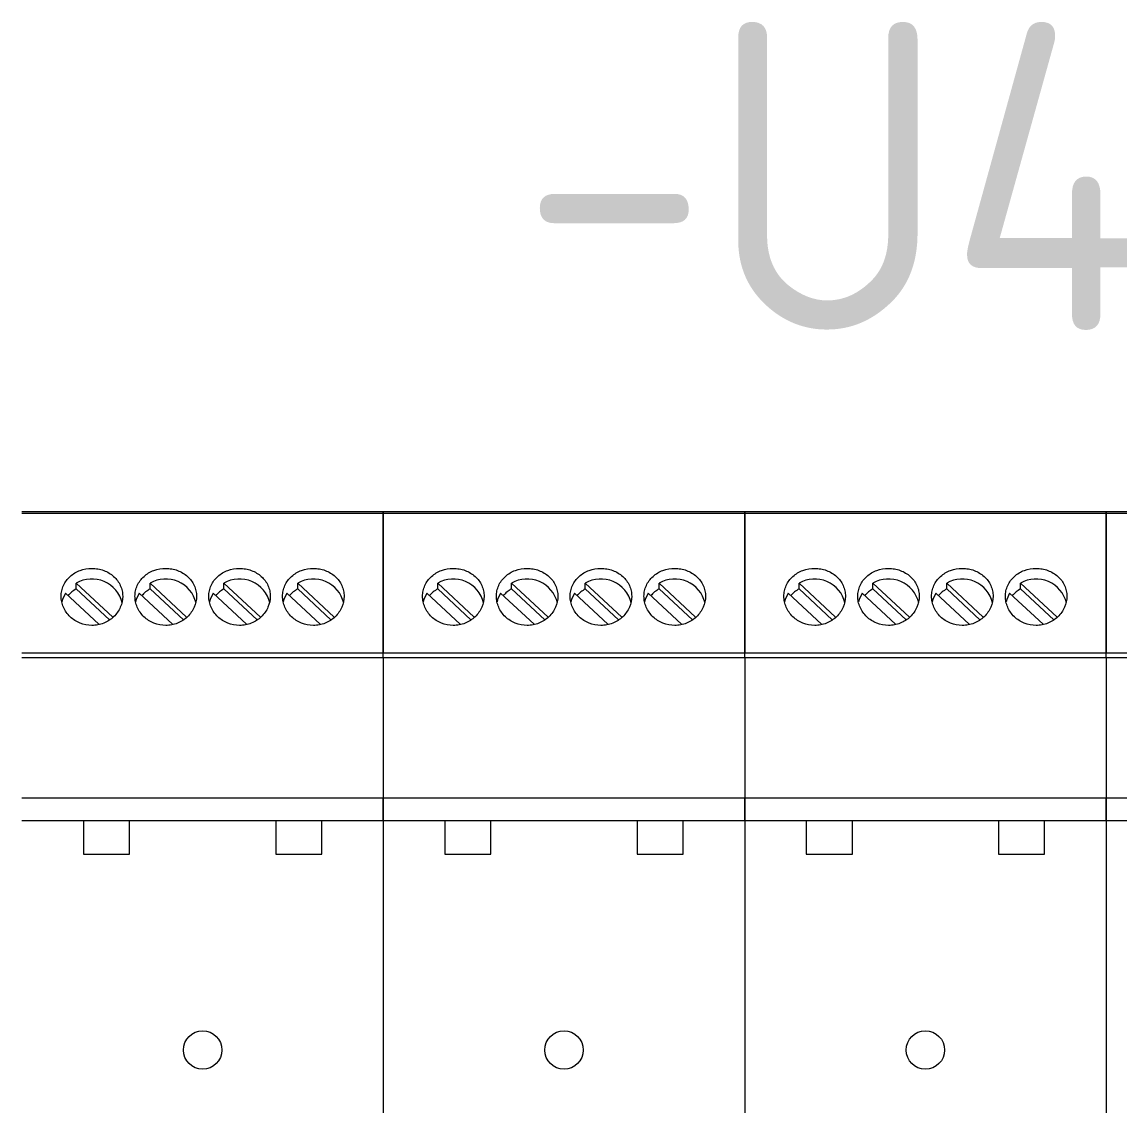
# Model space of a CAD drawing. Header units: millimetres. Extents: x 4137 to 6698, y 1400 to 3585.
# Drawn here: x 5303.6 to 5375, y 2507.2 to 2577.6 of the extents above; entities that cross this region are included whole.
import ezdxf
from ezdxf.enums import TextEntityAlignment as Align

# ---------------------------------------------------------------- set-up
doc = ezdxf.new("R2010")
doc.units = ezdxf.units.MM
doc.layers.add('000-PI-Oprema', color=30, linetype='Continuous', lineweight=5)
doc.styles.add('PI0', font='isocpeur.ttf', dxfattribs={"width": 0.9})

msp = doc.modelspace()

# ---------------------------------------------------------------- linework, layer by layer
at = {"layer": '000-PI-Oprema', "color": 0, "linetype": 'ByBlock', "lineweight": 0}
for p, q in [((5327.145, 2545.778), (5303.645, 2545.778)), ((5303.645, 2545.678), (5327.145, 2545.678)), ((5327.145, 2545.778), (5327.145, 2545.678)), ((5350.645, 2545.778), (5327.145, 2545.778)), ((5327.145, 2545.678), (5327.145, 2545.778)), ((5327.145, 2545.678), (5327.145, 2536.578)), ((5327.145, 2536.578), (5327.145, 2545.678)), ((5327.145, 2545.678), (5350.645, 2545.678)), ((5350.645, 2545.778), (5350.645, 2545.678)), ((5374.145, 2545.778), (5350.645, 2545.778)), ((5350.645, 2545.678), (5350.645, 2545.778)), ((5350.645, 2545.678), (5350.645, 2536.578)), ((5350.645, 2536.578), (5350.645, 2545.678)), ((5350.645, 2545.678), (5374.145, 2545.678)), ((5374.145, 2545.778), (5374.145, 2545.678)), ((5397.645, 2545.778), (5374.145, 2545.778)), ((5374.145, 2545.678), (5374.145, 2545.778)), ((5374.145, 2545.678), (5374.145, 2536.578)), ((5374.145, 2536.578), (5374.145, 2545.678)), ((5374.145, 2545.678), (5397.645, 2545.678)), ((5307.179, 2540.752), (5307.179, 2541.127)), ((5309.555, 2538.924), (5307.179, 2541.127)), ((5309.34, 2538.749), (5307.179, 2540.752)), ((5311.979, 2540.752), (5311.979, 2541.127)), ((5314.355, 2538.924), (5311.979, 2541.127)), ((5314.14, 2538.749), (5311.979, 2540.752)), ((5316.779, 2540.752), (5316.779, 2541.127)), ((5319.155, 2538.924), (5316.779, 2541.127)), ((5318.94, 2538.749), (5316.779, 2540.752)), ((5321.579, 2540.752), (5321.579, 2541.127)), ((5323.955, 2538.924), (5321.579, 2541.127)), ((5323.74, 2538.749), (5321.579, 2540.752)), ((5330.679, 2540.752), (5330.679, 2541.127)), ((5333.055, 2538.924), (5330.679, 2541.127)), ((5332.84, 2538.749), (5330.679, 2540.752)), ((5335.479, 2540.752), (5335.479, 2541.127)), ((5337.855, 2538.924), (5335.479, 2541.127)), ((5337.64, 2538.749), (5335.479, 2540.752)), ((5340.279, 2540.752), (5340.279, 2541.127)), ((5342.655, 2538.924), (5340.279, 2541.127)), ((5342.44, 2538.749), (5340.279, 2540.752)), ((5345.079, 2540.752), (5345.079, 2541.127)), ((5347.455, 2538.924), (5345.079, 2541.127)), ((5347.24, 2538.749), (5345.079, 2540.752)), ((5354.179, 2540.752), (5354.179, 2541.127)), ((5356.555, 2538.924), (5354.179, 2541.127)), ((5356.34, 2538.749), (5354.179, 2540.752)), ((5358.979, 2540.752), (5358.979, 2541.127)), ((5361.355, 2538.924), (5358.979, 2541.127)), ((5361.14, 2538.749), (5358.979, 2540.752)), ((5363.779, 2540.752), (5363.779, 2541.127)), ((5366.155, 2538.924), (5363.779, 2541.127)), ((5365.94, 2538.749), (5363.779, 2540.752)), ((5368.579, 2540.752), (5368.579, 2541.127)), ((5370.955, 2538.924), (5368.579, 2541.127)), ((5370.74, 2538.749), (5368.579, 2540.752)), ((5306.472, 2540.471), (5308.644, 2538.457)), ((5311.272, 2540.471), (5313.444, 2538.457)), ((5316.072, 2540.471), (5318.244, 2538.457)), ((5320.872, 2540.471), (5323.044, 2538.457)), ((5329.972, 2540.471), (5332.144, 2538.457)), ((5334.772, 2540.471), (5336.944, 2538.457)), ((5339.572, 2540.471), (5341.744, 2538.457)), ((5344.372, 2540.471), (5346.544, 2538.457)), ((5353.472, 2540.471), (5355.644, 2538.457)), ((5358.272, 2540.471), (5360.444, 2538.457)), ((5363.072, 2540.471), (5365.244, 2538.457)), ((5367.872, 2540.471), (5370.044, 2538.457)), ((5327.145, 2536.578), (5303.645, 2536.578)), ((5327.145, 2536.278), (5303.645, 2536.278)), ((5327.145, 2536.278), (5327.145, 2536.578)), ((5350.645, 2536.578), (5327.145, 2536.578)), ((5327.145, 2536.278), (5327.145, 2536.578)), ((5327.145, 2536.278), (5327.145, 2527.172)), ((5350.645, 2536.278), (5327.145, 2536.278)), ((5327.145, 2536.278), (5327.145, 2527.172)), ((5350.645, 2536.278), (5350.645, 2536.578)), ((5374.145, 2536.578), (5350.645, 2536.578)), ((5350.645, 2536.278), (5350.645, 2536.578)), ((5350.645, 2536.278), (5350.645, 2527.172)), ((5374.145, 2536.278), (5350.645, 2536.278)), ((5350.645, 2536.278), (5350.645, 2527.172)), ((5374.145, 2536.278), (5374.145, 2536.578)), ((5397.645, 2536.578), (5374.145, 2536.578)), ((5374.145, 2536.278), (5374.145, 2536.578)), ((5374.145, 2536.278), (5374.145, 2527.172)), ((5397.645, 2536.278), (5374.145, 2536.278)), ((5374.145, 2536.278), (5374.145, 2527.172)), ((5303.645, 2527.172), (5327.145, 2527.172)), ((5327.145, 2527.172), (5327.145, 2525.704)), ((5327.145, 2527.172), (5350.645, 2527.172)), ((5327.145, 2525.704), (5327.145, 2527.172)), ((5350.645, 2527.172), (5350.645, 2525.704)), ((5350.645, 2527.172), (5374.145, 2527.172)), ((5350.645, 2525.704), (5350.645, 2527.172)), ((5374.145, 2527.172), (5374.145, 2525.704)), ((5374.145, 2527.172), (5397.645, 2527.172)), ((5374.145, 2525.704), (5374.145, 2527.172)), ((5303.645, 2525.704), (5307.645, 2525.704)), ((5307.645, 2525.704), (5307.645, 2523.504)), ((5307.645, 2525.704), (5310.645, 2525.704)), ((5310.645, 2523.504), (5310.645, 2525.704)), ((5310.645, 2525.704), (5320.145, 2525.704)), ((5320.145, 2525.704), (5320.145, 2523.504)), ((5320.145, 2525.704), (5323.145, 2525.704)), ((5323.145, 2523.504), (5323.145, 2525.704)), ((5323.145, 2525.704), (5327.145, 2525.704)), ((5327.145, 2525.704), (5327.145, 2446.278)), ((5327.145, 2525.704), (5327.145, 2446.278)), ((5327.145, 2525.704), (5331.145, 2525.704)), ((5331.145, 2525.704), (5331.145, 2523.504)), ((5331.145, 2525.704), (5334.145, 2525.704)), ((5334.145, 2523.504), (5334.145, 2525.704)), ((5334.145, 2525.704), (5343.645, 2525.704)), ((5343.645, 2525.704), (5343.645, 2523.504)), ((5343.645, 2525.704), (5346.645, 2525.704)), ((5346.645, 2523.504), (5346.645, 2525.704)), ((5346.645, 2525.704), (5350.645, 2525.704)), ((5350.645, 2525.704), (5350.645, 2446.278)), ((5350.645, 2525.704), (5350.645, 2446.278)), ((5350.645, 2525.704), (5354.645, 2525.704)), ((5354.645, 2525.704), (5354.645, 2523.504)), ((5354.645, 2525.704), (5357.645, 2525.704)), ((5357.645, 2523.504), (5357.645, 2525.704)), ((5357.645, 2525.704), (5367.145, 2525.704)), ((5367.145, 2525.704), (5367.145, 2523.504)), ((5367.145, 2525.704), (5370.145, 2525.704)), ((5370.145, 2523.504), (5370.145, 2525.704)), ((5370.145, 2525.704), (5374.145, 2525.704)), ((5374.145, 2525.704), (5374.145, 2446.278)), ((5374.145, 2525.704), (5374.145, 2446.278)), ((5374.145, 2525.704), (5378.145, 2525.704)), ((5307.645, 2523.504), (5310.645, 2523.504)), ((5320.145, 2523.504), (5323.145, 2523.504)), ((5331.145, 2523.504), (5334.145, 2523.504)), ((5343.645, 2523.504), (5346.645, 2523.504)), ((5354.645, 2523.504), (5357.645, 2523.504)), ((5367.145, 2523.504), (5370.145, 2523.504))]:
    msp.add_line(p, q, dxfattribs=at)
at = {"layer": '000-PI-Oprema', "color": 0, "linetype": 'ByBlock', "lineweight": 0, "flags": 128}
for points in [[(5306.472, 2540.471), (5306.28, 2540.065), (5306.238, 2539.914)], [(5311.272, 2540.471), (5311.08, 2540.065), (5311.038, 2539.914)], [(5316.072, 2540.471), (5315.88, 2540.065), (5315.838, 2539.914)], [(5320.872, 2540.471), (5320.68, 2540.065), (5320.638, 2539.914)], [(5329.972, 2540.471), (5329.78, 2540.065), (5329.738, 2539.914)], [(5334.772, 2540.471), (5334.58, 2540.065), (5334.538, 2539.914)], [(5339.572, 2540.471), (5339.38, 2540.065), (5339.338, 2539.914)], [(5344.372, 2540.471), (5344.18, 2540.065), (5344.138, 2539.914)], [(5353.472, 2540.471), (5353.28, 2540.065), (5353.238, 2539.914)], [(5358.272, 2540.471), (5358.08, 2540.065), (5358.038, 2539.914)], [(5363.072, 2540.471), (5362.88, 2540.065), (5362.838, 2539.914)], [(5367.872, 2540.471), (5367.68, 2540.065), (5367.638, 2539.914)]]:
    msp.add_lwpolyline(points, dxfattribs=at)
at = {"layer": '000-PI-Oprema', "color": 0, "linetype": 'ByBlock', "lineweight": 0, "ltscale": 0.25}
for centre in [(5315.395, 2510.778), (5338.895, 2510.778), (5362.395, 2510.778)]:
    msp.add_circle(centre, 1.25, dxfattribs=at)
at = {"layer": '000-PI-Oprema', "color": 0, "linetype": 'ByBlock', "lineweight": 0}
for centre, radius, start, end in [((5308.198, 2539.379), 2.023, 13.40006, 120.22754), ((5312.998, 2539.379), 2.023, 13.40006, 120.22754), ((5317.798, 2539.379), 2.023, 13.40006, 120.22754), ((5322.598, 2539.379), 2.023, 13.40006, 120.22754), ((5331.698, 2539.379), 2.023, 13.40006, 120.22754), ((5336.498, 2539.379), 2.023, 13.40006, 120.22754), ((5341.298, 2539.379), 2.023, 13.40006, 120.22754), ((5346.098, 2539.379), 2.023, 13.40006, 120.22754), ((5355.198, 2539.379), 2.023, 13.40006, 120.22754), ((5359.998, 2539.379), 2.023, 13.40006, 120.22754), ((5364.798, 2539.379), 2.023, 13.40006, 120.22754), ((5369.598, 2539.379), 2.023, 13.40006, 120.22754), ((5308.117, 2539.027), 1.964, 118.52592, 138.89397), ((5312.917, 2539.027), 1.964, 118.52592, 138.89397), ((5317.717, 2539.027), 1.964, 118.52592, 138.89397), ((5322.517, 2539.027), 1.964, 118.52592, 138.89397), ((5331.617, 2539.027), 1.964, 118.52592, 138.89397), ((5336.417, 2539.027), 1.964, 118.52592, 138.89397), ((5341.217, 2539.027), 1.964, 118.52592, 138.89397), ((5346.017, 2539.027), 1.964, 118.52592, 138.89397), ((5355.117, 2539.027), 1.964, 118.52592, 138.89397), ((5359.917, 2539.027), 1.964, 118.52592, 138.89397), ((5364.717, 2539.027), 1.964, 118.52592, 138.89397), ((5369.517, 2539.027), 1.964, 118.52592, 138.89397)]:
    msp.add_arc(centre, radius, start, end, dxfattribs=at)
for points in [[(5308.195, 2538.383), (5308.327, 2538.383), (5308.457, 2538.396), (5308.713, 2538.445), (5308.84, 2538.482), (5309.082, 2538.579), (5309.197, 2538.638), (5309.414, 2538.778), (5309.517, 2538.859), (5309.794, 2539.123), (5309.943, 2539.335), (5310.142, 2539.789), (5310.195, 2540.035), (5310.195, 2540.398), (5310.182, 2540.521), (5310.131, 2540.756), (5310.093, 2540.871), (5309.993, 2541.091), (5309.93, 2541.198), (5309.786, 2541.394), (5309.703, 2541.485), (5309.516, 2541.652), (5309.416, 2541.727), (5309.199, 2541.856), (5309.082, 2541.912), (5308.84, 2542.001), (5308.715, 2542.035), (5308.459, 2542.08), (5308.326, 2542.092), (5307.935, 2542.092), (5307.671, 2542.046), (5307.19, 2541.868), (5306.967, 2541.736), (5306.69, 2541.488), (5306.605, 2541.395), (5306.46, 2541.199), (5306.398, 2541.094), (5306.298, 2540.874), (5306.259, 2540.757), (5306.208, 2540.522), (5306.195, 2540.402), (5306.195, 2540.157), (5306.208, 2540.036), (5306.258, 2539.797), (5306.297, 2539.678), (5306.397, 2539.449), (5306.458, 2539.34), (5306.603, 2539.134), (5306.687, 2539.036), (5306.964, 2538.771), (5307.187, 2538.628), (5307.668, 2538.435), (5307.93, 2538.383), (5308.195, 2538.383)], [(5312.995, 2538.383), (5313.127, 2538.383), (5313.257, 2538.396), (5313.513, 2538.445), (5313.64, 2538.482), (5313.882, 2538.579), (5313.997, 2538.638), (5314.214, 2538.778), (5314.317, 2538.859), (5314.594, 2539.123), (5314.743, 2539.335), (5314.942, 2539.789), (5314.995, 2540.035), (5314.995, 2540.398), (5314.982, 2540.521), (5314.931, 2540.756), (5314.893, 2540.871), (5314.793, 2541.091), (5314.73, 2541.198), (5314.586, 2541.394), (5314.503, 2541.485), (5314.316, 2541.652), (5314.216, 2541.727), (5313.999, 2541.856), (5313.882, 2541.912), (5313.64, 2542.001), (5313.515, 2542.035), (5313.259, 2542.08), (5313.126, 2542.092), (5312.735, 2542.092), (5312.471, 2542.046), (5311.99, 2541.868), (5311.767, 2541.736), (5311.49, 2541.488), (5311.405, 2541.395), (5311.26, 2541.199), (5311.198, 2541.094), (5311.098, 2540.874), (5311.059, 2540.757), (5311.008, 2540.522), (5310.995, 2540.402), (5310.995, 2540.157), (5311.008, 2540.036), (5311.058, 2539.797), (5311.097, 2539.678), (5311.197, 2539.449), (5311.258, 2539.34), (5311.403, 2539.134), (5311.487, 2539.036), (5311.764, 2538.771), (5311.987, 2538.628), (5312.468, 2538.435), (5312.73, 2538.383), (5312.995, 2538.383)], [(5317.795, 2538.383), (5317.927, 2538.383), (5318.057, 2538.396), (5318.313, 2538.445), (5318.44, 2538.482), (5318.682, 2538.579), (5318.797, 2538.638), (5319.014, 2538.778), (5319.117, 2538.859), (5319.394, 2539.123), (5319.543, 2539.335), (5319.742, 2539.789), (5319.795, 2540.035), (5319.795, 2540.398), (5319.782, 2540.521), (5319.731, 2540.756), (5319.693, 2540.871), (5319.593, 2541.091), (5319.53, 2541.198), (5319.386, 2541.394), (5319.303, 2541.485), (5319.116, 2541.652), (5319.016, 2541.727), (5318.799, 2541.856), (5318.682, 2541.912), (5318.44, 2542.001), (5318.315, 2542.035), (5318.059, 2542.08), (5317.926, 2542.092), (5317.535, 2542.092), (5317.271, 2542.046), (5316.79, 2541.868), (5316.567, 2541.736), (5316.29, 2541.488), (5316.205, 2541.395), (5316.06, 2541.199), (5315.998, 2541.094), (5315.898, 2540.874), (5315.859, 2540.757), (5315.808, 2540.522), (5315.795, 2540.402), (5315.795, 2540.157), (5315.808, 2540.036), (5315.858, 2539.797), (5315.897, 2539.678), (5315.997, 2539.449), (5316.058, 2539.34), (5316.203, 2539.134), (5316.287, 2539.036), (5316.564, 2538.771), (5316.787, 2538.628), (5317.268, 2538.435), (5317.53, 2538.383), (5317.795, 2538.383)], [(5322.595, 2538.383), (5322.727, 2538.383), (5322.857, 2538.396), (5323.113, 2538.445), (5323.24, 2538.482), (5323.482, 2538.579), (5323.597, 2538.638), (5323.814, 2538.778), (5323.917, 2538.859), (5324.194, 2539.123), (5324.343, 2539.335), (5324.542, 2539.789), (5324.595, 2540.035), (5324.595, 2540.398), (5324.582, 2540.521), (5324.531, 2540.756), (5324.493, 2540.871), (5324.393, 2541.091), (5324.33, 2541.198), (5324.186, 2541.394), (5324.103, 2541.485), (5323.916, 2541.652), (5323.816, 2541.727), (5323.599, 2541.856), (5323.482, 2541.912), (5323.24, 2542.001), (5323.115, 2542.035), (5322.859, 2542.08), (5322.726, 2542.092), (5322.335, 2542.092), (5322.071, 2542.046), (5321.59, 2541.868), (5321.367, 2541.736), (5321.09, 2541.488), (5321.005, 2541.395), (5320.86, 2541.199), (5320.798, 2541.094), (5320.698, 2540.874), (5320.659, 2540.757), (5320.608, 2540.522), (5320.595, 2540.402), (5320.595, 2540.157), (5320.608, 2540.036), (5320.658, 2539.797), (5320.697, 2539.678), (5320.797, 2539.449), (5320.858, 2539.34), (5321.003, 2539.134), (5321.087, 2539.036), (5321.364, 2538.771), (5321.587, 2538.628), (5322.068, 2538.435), (5322.33, 2538.383), (5322.595, 2538.383)], [(5331.695, 2538.383), (5331.827, 2538.383), (5331.957, 2538.396), (5332.213, 2538.445), (5332.34, 2538.482), (5332.582, 2538.579), (5332.697, 2538.638), (5332.914, 2538.778), (5333.017, 2538.859), (5333.294, 2539.123), (5333.443, 2539.335), (5333.642, 2539.789), (5333.695, 2540.035), (5333.695, 2540.398), (5333.682, 2540.521), (5333.631, 2540.756), (5333.593, 2540.871), (5333.493, 2541.091), (5333.43, 2541.198), (5333.286, 2541.394), (5333.203, 2541.485), (5333.016, 2541.652), (5332.916, 2541.727), (5332.699, 2541.856), (5332.582, 2541.912), (5332.34, 2542.001), (5332.215, 2542.035), (5331.959, 2542.08), (5331.826, 2542.092), (5331.435, 2542.092), (5331.171, 2542.046), (5330.69, 2541.868), (5330.467, 2541.736), (5330.19, 2541.488), (5330.105, 2541.395), (5329.96, 2541.199), (5329.898, 2541.094), (5329.798, 2540.874), (5329.759, 2540.757), (5329.708, 2540.522), (5329.695, 2540.402), (5329.695, 2540.157), (5329.708, 2540.036), (5329.758, 2539.797), (5329.797, 2539.678), (5329.897, 2539.449), (5329.958, 2539.34), (5330.103, 2539.134), (5330.187, 2539.036), (5330.464, 2538.771), (5330.687, 2538.628), (5331.168, 2538.435), (5331.43, 2538.383), (5331.695, 2538.383)], [(5336.495, 2538.383), (5336.627, 2538.383), (5336.757, 2538.396), (5337.013, 2538.445), (5337.14, 2538.482), (5337.382, 2538.579), (5337.497, 2538.638), (5337.714, 2538.778), (5337.817, 2538.859), (5338.094, 2539.123), (5338.243, 2539.335), (5338.442, 2539.789), (5338.495, 2540.035), (5338.495, 2540.398), (5338.482, 2540.521), (5338.431, 2540.756), (5338.393, 2540.871), (5338.293, 2541.091), (5338.23, 2541.198), (5338.086, 2541.394), (5338.003, 2541.485), (5337.816, 2541.652), (5337.716, 2541.727), (5337.499, 2541.856), (5337.382, 2541.912), (5337.14, 2542.001), (5337.015, 2542.035), (5336.759, 2542.08), (5336.626, 2542.092), (5336.235, 2542.092), (5335.971, 2542.046), (5335.49, 2541.868), (5335.267, 2541.736), (5334.99, 2541.488), (5334.905, 2541.395), (5334.76, 2541.199), (5334.698, 2541.094), (5334.598, 2540.874), (5334.559, 2540.757), (5334.508, 2540.522), (5334.495, 2540.402), (5334.495, 2540.157), (5334.508, 2540.036), (5334.558, 2539.797), (5334.597, 2539.678), (5334.697, 2539.449), (5334.758, 2539.34), (5334.903, 2539.134), (5334.987, 2539.036), (5335.264, 2538.771), (5335.487, 2538.628), (5335.968, 2538.435), (5336.23, 2538.383), (5336.495, 2538.383)], [(5341.295, 2538.383), (5341.427, 2538.383), (5341.557, 2538.396), (5341.813, 2538.445), (5341.94, 2538.482), (5342.182, 2538.579), (5342.297, 2538.638), (5342.514, 2538.778), (5342.617, 2538.859), (5342.894, 2539.123), (5343.043, 2539.335), (5343.242, 2539.789), (5343.295, 2540.035), (5343.295, 2540.398), (5343.282, 2540.521), (5343.231, 2540.756), (5343.193, 2540.871), (5343.093, 2541.091), (5343.03, 2541.198), (5342.886, 2541.394), (5342.803, 2541.485), (5342.616, 2541.652), (5342.516, 2541.727), (5342.299, 2541.856), (5342.182, 2541.912), (5341.94, 2542.001), (5341.815, 2542.035), (5341.559, 2542.08), (5341.426, 2542.092), (5341.035, 2542.092), (5340.771, 2542.046), (5340.29, 2541.868), (5340.067, 2541.736), (5339.79, 2541.488), (5339.705, 2541.395), (5339.56, 2541.199), (5339.498, 2541.094), (5339.398, 2540.874), (5339.359, 2540.757), (5339.308, 2540.522), (5339.295, 2540.402), (5339.295, 2540.157), (5339.308, 2540.036), (5339.358, 2539.797), (5339.397, 2539.678), (5339.497, 2539.449), (5339.558, 2539.34), (5339.703, 2539.134), (5339.787, 2539.036), (5340.064, 2538.771), (5340.287, 2538.628), (5340.768, 2538.435), (5341.03, 2538.383), (5341.295, 2538.383)], [(5346.095, 2538.383), (5346.227, 2538.383), (5346.357, 2538.396), (5346.613, 2538.445), (5346.74, 2538.482), (5346.982, 2538.579), (5347.097, 2538.638), (5347.314, 2538.778), (5347.417, 2538.859), (5347.694, 2539.123), (5347.843, 2539.335), (5348.042, 2539.789), (5348.095, 2540.035), (5348.095, 2540.398), (5348.082, 2540.521), (5348.031, 2540.756), (5347.993, 2540.871), (5347.893, 2541.091), (5347.83, 2541.198), (5347.686, 2541.394), (5347.603, 2541.485), (5347.416, 2541.652), (5347.316, 2541.727), (5347.099, 2541.856), (5346.982, 2541.912), (5346.74, 2542.001), (5346.615, 2542.035), (5346.359, 2542.08), (5346.226, 2542.092), (5345.835, 2542.092), (5345.571, 2542.046), (5345.09, 2541.868), (5344.867, 2541.736), (5344.59, 2541.488), (5344.505, 2541.395), (5344.36, 2541.199), (5344.298, 2541.094), (5344.198, 2540.874), (5344.159, 2540.757), (5344.108, 2540.522), (5344.095, 2540.402), (5344.095, 2540.157), (5344.108, 2540.036), (5344.158, 2539.797), (5344.197, 2539.678), (5344.297, 2539.449), (5344.358, 2539.34), (5344.503, 2539.134), (5344.587, 2539.036), (5344.864, 2538.771), (5345.087, 2538.628), (5345.568, 2538.435), (5345.83, 2538.383), (5346.095, 2538.383)], [(5355.195, 2538.383), (5355.327, 2538.383), (5355.457, 2538.396), (5355.713, 2538.445), (5355.84, 2538.482), (5356.082, 2538.579), (5356.197, 2538.638), (5356.414, 2538.778), (5356.517, 2538.859), (5356.794, 2539.123), (5356.943, 2539.335), (5357.142, 2539.789), (5357.195, 2540.035), (5357.195, 2540.398), (5357.182, 2540.521), (5357.131, 2540.756), (5357.093, 2540.871), (5356.993, 2541.091), (5356.93, 2541.198), (5356.786, 2541.394), (5356.703, 2541.485), (5356.516, 2541.652), (5356.416, 2541.727), (5356.199, 2541.856), (5356.082, 2541.912), (5355.84, 2542.001), (5355.715, 2542.035), (5355.459, 2542.08), (5355.326, 2542.092), (5354.935, 2542.092), (5354.671, 2542.046), (5354.19, 2541.868), (5353.967, 2541.736), (5353.69, 2541.488), (5353.605, 2541.395), (5353.46, 2541.199), (5353.398, 2541.094), (5353.298, 2540.874), (5353.259, 2540.757), (5353.208, 2540.522), (5353.195, 2540.402), (5353.195, 2540.157), (5353.208, 2540.036), (5353.258, 2539.797), (5353.297, 2539.678), (5353.397, 2539.449), (5353.458, 2539.34), (5353.603, 2539.134), (5353.687, 2539.036), (5353.964, 2538.771), (5354.187, 2538.628), (5354.668, 2538.435), (5354.93, 2538.383), (5355.195, 2538.383)], [(5359.995, 2538.383), (5360.127, 2538.383), (5360.257, 2538.396), (5360.513, 2538.445), (5360.64, 2538.482), (5360.882, 2538.579), (5360.997, 2538.638), (5361.214, 2538.778), (5361.317, 2538.859), (5361.594, 2539.123), (5361.743, 2539.335), (5361.942, 2539.789), (5361.995, 2540.035), (5361.995, 2540.398), (5361.982, 2540.521), (5361.931, 2540.756), (5361.893, 2540.871), (5361.793, 2541.091), (5361.73, 2541.198), (5361.586, 2541.394), (5361.503, 2541.485), (5361.316, 2541.652), (5361.216, 2541.727), (5360.999, 2541.856), (5360.882, 2541.912), (5360.64, 2542.001), (5360.515, 2542.035), (5360.259, 2542.08), (5360.126, 2542.092), (5359.735, 2542.092), (5359.471, 2542.046), (5358.99, 2541.868), (5358.767, 2541.736), (5358.49, 2541.488), (5358.405, 2541.395), (5358.26, 2541.199), (5358.198, 2541.094), (5358.098, 2540.874), (5358.059, 2540.757), (5358.008, 2540.522), (5357.995, 2540.402), (5357.995, 2540.157), (5358.008, 2540.036), (5358.058, 2539.797), (5358.097, 2539.678), (5358.197, 2539.449), (5358.258, 2539.34), (5358.403, 2539.134), (5358.487, 2539.036), (5358.764, 2538.771), (5358.987, 2538.628), (5359.468, 2538.435), (5359.73, 2538.383), (5359.995, 2538.383)], [(5364.795, 2538.383), (5364.927, 2538.383), (5365.057, 2538.396), (5365.313, 2538.445), (5365.44, 2538.482), (5365.682, 2538.579), (5365.797, 2538.638), (5366.014, 2538.778), (5366.117, 2538.859), (5366.394, 2539.123), (5366.543, 2539.335), (5366.742, 2539.789), (5366.795, 2540.035), (5366.795, 2540.398), (5366.782, 2540.521), (5366.731, 2540.756), (5366.693, 2540.871), (5366.593, 2541.091), (5366.53, 2541.198), (5366.386, 2541.394), (5366.303, 2541.485), (5366.116, 2541.652), (5366.016, 2541.727), (5365.799, 2541.856), (5365.682, 2541.912), (5365.44, 2542.001), (5365.315, 2542.035), (5365.059, 2542.08), (5364.926, 2542.092), (5364.535, 2542.092), (5364.271, 2542.046), (5363.79, 2541.868), (5363.567, 2541.736), (5363.29, 2541.488), (5363.205, 2541.395), (5363.06, 2541.199), (5362.998, 2541.094), (5362.898, 2540.874), (5362.859, 2540.757), (5362.808, 2540.522), (5362.795, 2540.402), (5362.795, 2540.157), (5362.808, 2540.036), (5362.858, 2539.797), (5362.897, 2539.678), (5362.997, 2539.449), (5363.058, 2539.34), (5363.203, 2539.134), (5363.287, 2539.036), (5363.564, 2538.771), (5363.787, 2538.628), (5364.268, 2538.435), (5364.53, 2538.383), (5364.795, 2538.383)], [(5369.595, 2538.383), (5369.727, 2538.383), (5369.857, 2538.396), (5370.113, 2538.445), (5370.24, 2538.482), (5370.482, 2538.579), (5370.597, 2538.638), (5370.814, 2538.778), (5370.917, 2538.859), (5371.194, 2539.123), (5371.343, 2539.335), (5371.542, 2539.789), (5371.595, 2540.035), (5371.595, 2540.398), (5371.582, 2540.521), (5371.531, 2540.756), (5371.493, 2540.871), (5371.393, 2541.091), (5371.33, 2541.198), (5371.186, 2541.394), (5371.103, 2541.485), (5370.916, 2541.652), (5370.816, 2541.727), (5370.599, 2541.856), (5370.482, 2541.912), (5370.24, 2542.001), (5370.115, 2542.035), (5369.859, 2542.08), (5369.726, 2542.092), (5369.335, 2542.092), (5369.071, 2542.046), (5368.59, 2541.868), (5368.367, 2541.736), (5368.09, 2541.488), (5368.005, 2541.395), (5367.86, 2541.199), (5367.798, 2541.094), (5367.698, 2540.874), (5367.659, 2540.757), (5367.608, 2540.522), (5367.595, 2540.402), (5367.595, 2540.157), (5367.608, 2540.036), (5367.658, 2539.797), (5367.697, 2539.678), (5367.797, 2539.449), (5367.858, 2539.34), (5368.003, 2539.134), (5368.087, 2539.036), (5368.364, 2538.771), (5368.587, 2538.628), (5369.068, 2538.435), (5369.33, 2538.383), (5369.595, 2538.383)]]:
    msp.add_open_spline(points, degree=3, knots=[0, 0, 0, 0, 0.03125, 0.03125, 0.0625, 0.0625, 0.09375, 0.09375, 0.125, 0.125, 0.1875, 0.1875, 0.25, 0.25, 0.28125, 0.28125, 0.3125, 0.3125, 0.34375, 0.34375, 0.375, 0.375, 0.40625, 0.40625, 0.4375, 0.4375, 0.46875, 0.46875, 0.5, 0.5, 0.5625, 0.5625, 0.625, 0.625, 0.65625, 0.65625, 0.6875, 0.6875, 0.71875, 0.71875, 0.75, 0.75, 0.78125, 0.78125, 0.8125, 0.8125, 0.84375, 0.84375, 0.875, 0.875, 0.9375, 0.9375, 1, 1, 1, 1], dxfattribs=at)

# ---------------------------------------------------------------- texts
at = {"color": 0, "linetype": 'ByBlock', "lineweight": 0, "style": 'PI0', "width": 0.9}
msp.add_text('-U408_1...-U412_4', height=20, dxfattribs=at).set_placement((5432.448, 2566.633), align=Align.MIDDLE)

doc.saveas('drawing.dxf')
